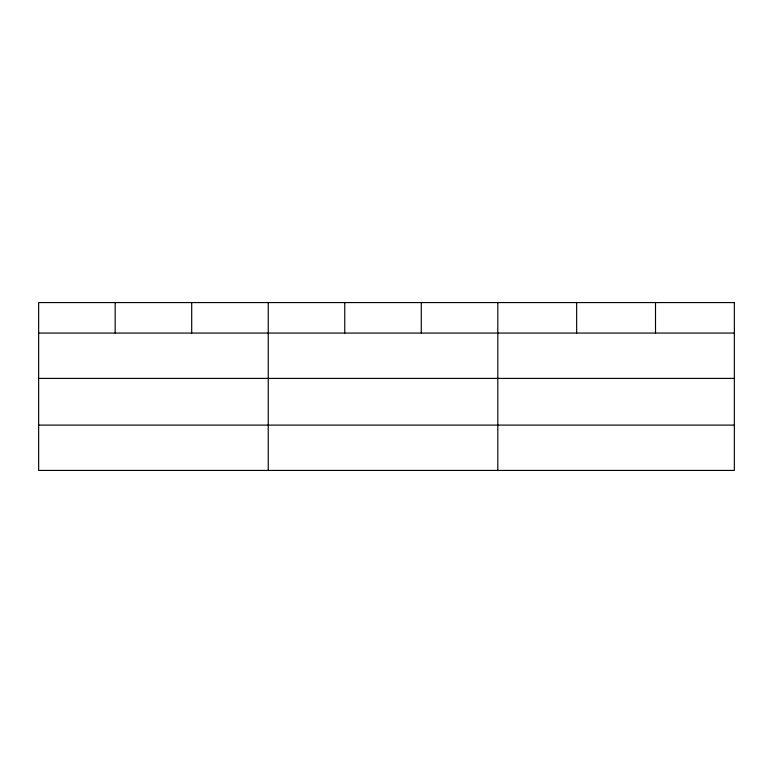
<?xml version="1.0" encoding="UTF-8"?>
<svg xmlns="http://www.w3.org/2000/svg" width="773" height="773" viewBox="0 0 773 773"><rect width="100%" height="100%" fill="white"/><g stroke="black" fill="none" stroke-linecap="round" stroke-linejoin="round"><path stroke-width="1.16" d="M38.65 333.066L734.35 333.066M38.65 378.393L734.35 378.393M38.65 425.102L734.35 425.102M655.504 302.572L655.504 333.066M576.658 302.572L576.658 333.066M497.812 302.572L497.812 470.428M421.285 302.572L421.285 333.066M344.758 302.572L344.758 333.066M268.231 302.572L268.231 470.428M191.704 302.572L191.704 333.066M115.177 302.572L115.177 333.066M734.35 302.572L38.65 302.572L38.65 470.428L734.35 470.428L734.35 302.572"/></g></svg>
